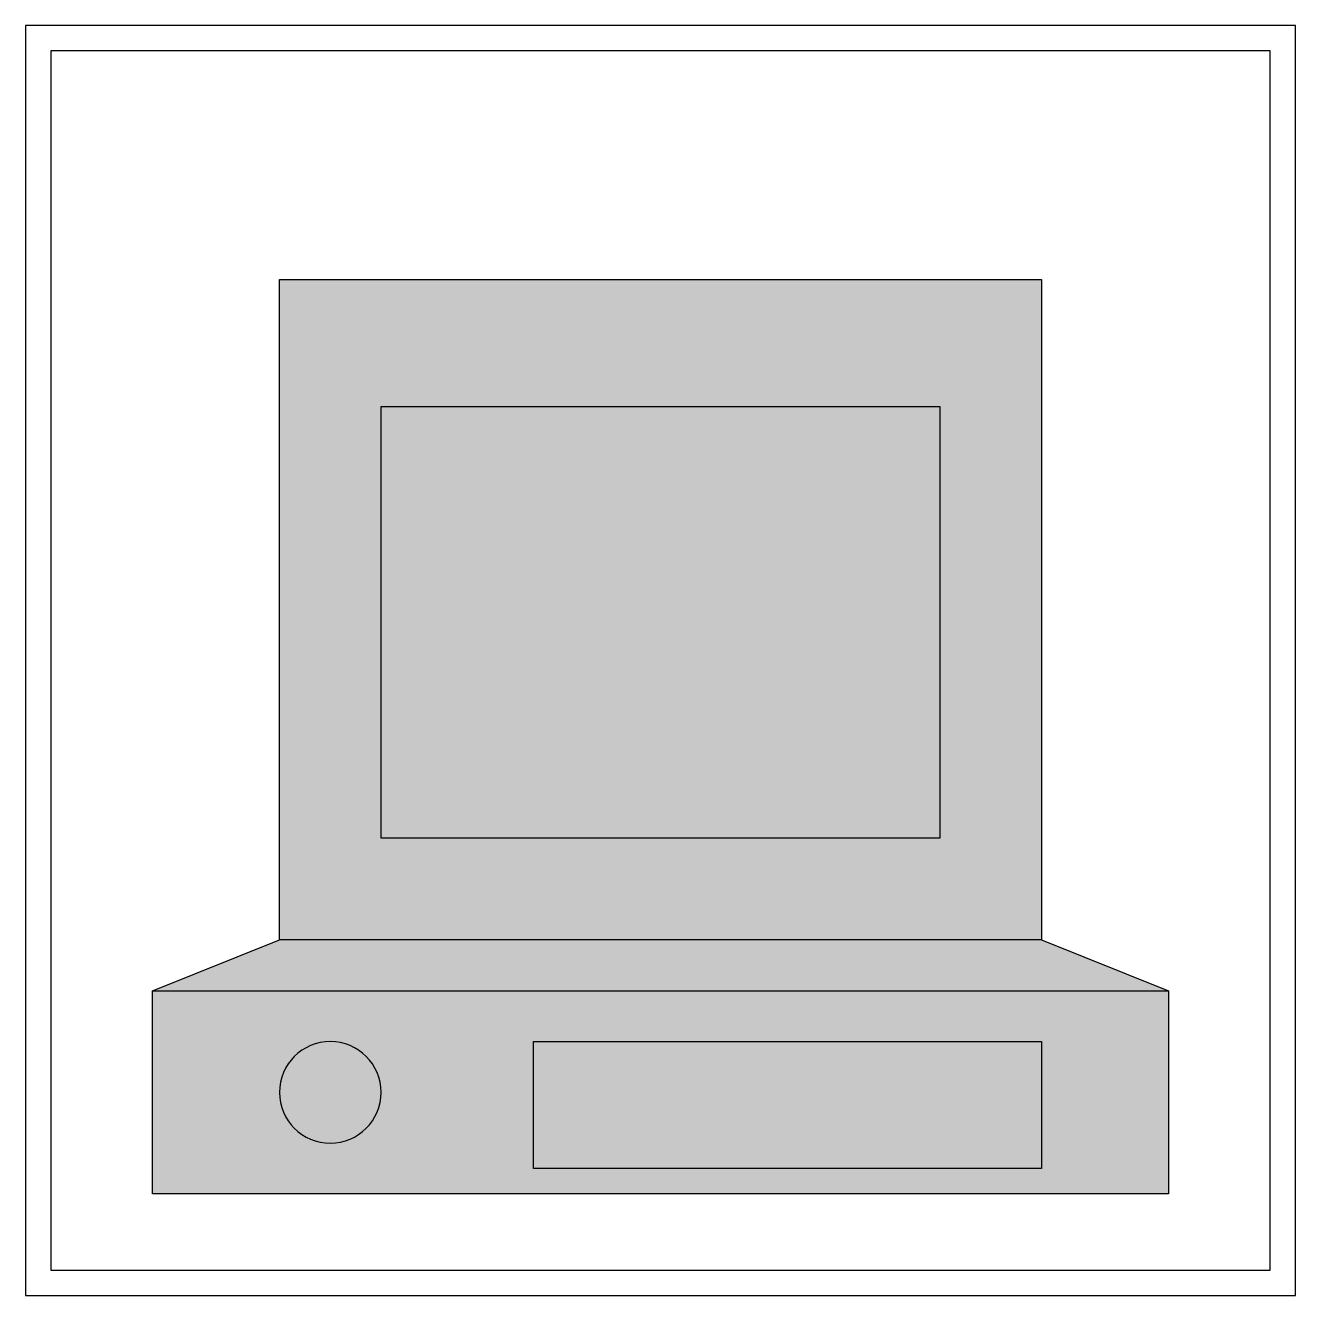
# Model space of a CAD drawing. Header units: millimetres. Extents: x 0 to 50, y -50 to 0.
import ezdxf

# ---------------------------------------------------------------- set-up
doc = ezdxf.new("R2010")
doc.units = ezdxf.units.MM
doc.layers.add('LEGENDE', color=7, linetype='Continuous')

msp = doc.modelspace()

# ---------------------------------------------------------------- hatches: boundary and pattern name
at = {"layer": 'LEGENDE', "extrusion": (0, 0, -1)}
for color, points in [(8, [(-40, -36), (-10, -36), (-10, -10), (-40, -10)]), (5, [(-36, -32), (-14, -32), (-14, -15), (-36, -15)]), (9, [(-45, -38), (-5, -38), (-10, -36), (-40, -36)]), (8, [(-45, -46), (-5, -46), (-5, -38), (-45, -38)]), (4, [(-40, -45), (-20, -45), (-20, -40), (-40, -40)])]:
    msp.add_hatch(color=color, dxfattribs=at).paths.add_polyline_path(points)
h = msp.add_hatch(color=1, dxfattribs=at)
edge = h.paths.add_edge_path()
edge.add_arc((-12, -42), 2, 0, 360)

# ---------------------------------------------------------------- linework, layer by layer
msp.add_lwpolyline([(0, -50), (50, -50), (50, 0), (0, 0)], close=True)
for p, q in [((49, -1), (1, -1)), ((49, -49), (49, -1)), ((1, -1), (1, -49)), ((10, -10), (40, -10)), ((10, -36), (10, -10)), ((40, -10), (40, -36)), ((14, -32), (14, -15)), ((14, -15), (36, -15)), ((36, -15), (36, -32)), ((36, -32), (14, -32)), ((5, -38), (10, -36)), ((40, -36), (10, -36)), ((40, -36), (45, -38)), ((5, -38), (45, -38)), ((5, -46), (5, -38)), ((45, -38), (45, -46)), ((20, -40), (40, -40)), ((20, -45), (20, -40)), ((40, -40), (40, -45)), ((40, -45), (20, -45)), ((45, -46), (5, -46)), ((1, -49), (49, -49))]:
    msp.add_line(p, q, dxfattribs=at)
msp.add_circle((-12, -42), 2, dxfattribs=at)

doc.saveas('drawing.dxf')
